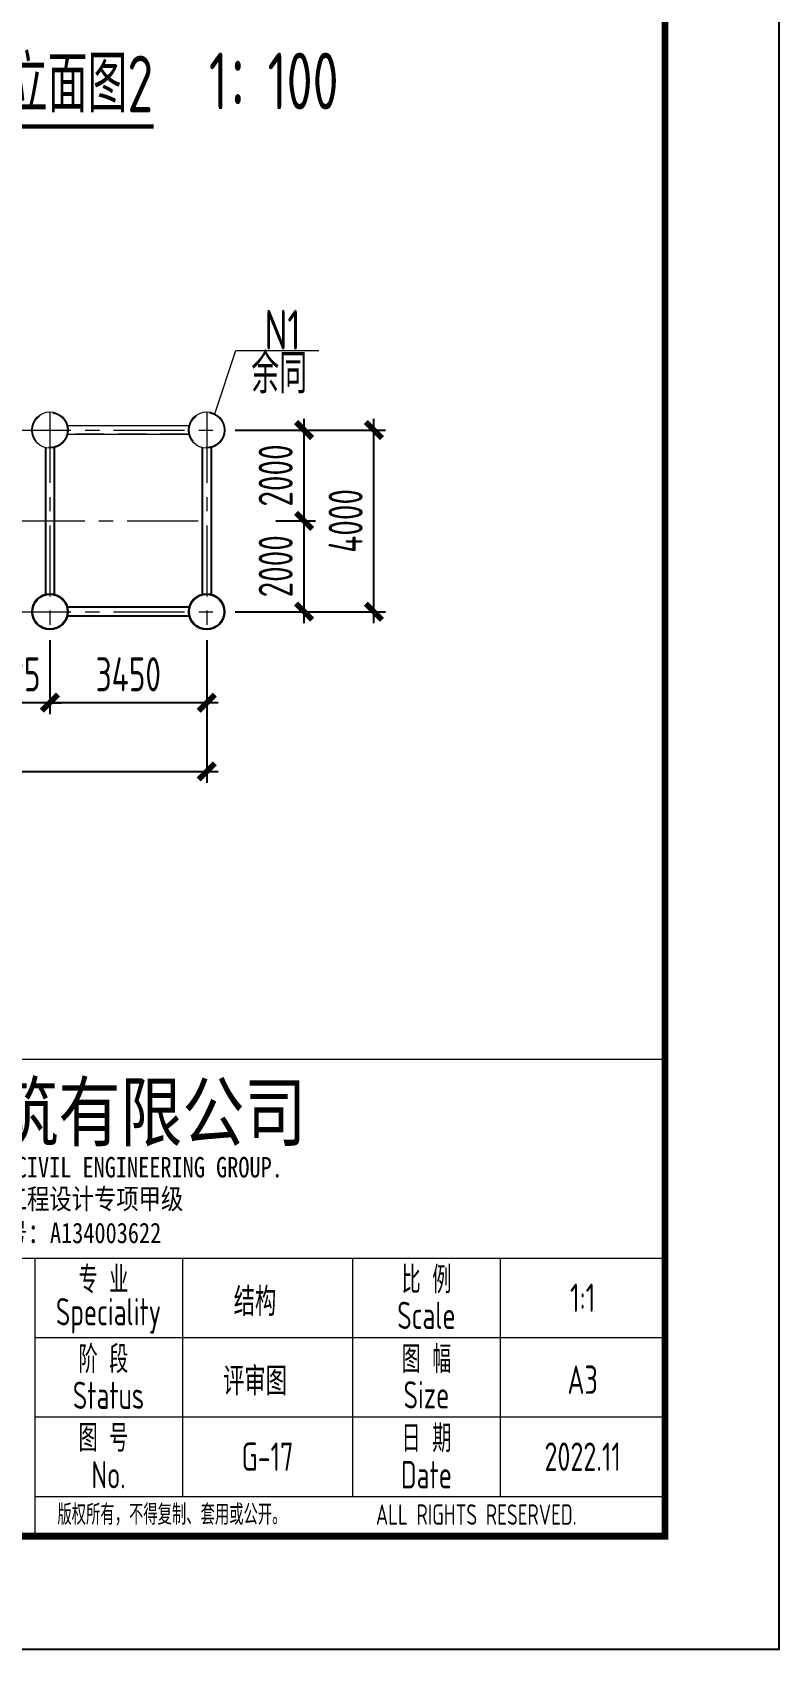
# Model space of a CAD drawing. Extents: x -2876908 to 633791, y -1383861 to 872234.
# Drawn here: x 100627 to 133466, y -847433 to -776198 of the extents above; entities that cross this region are included whole.
import ezdxf
from ezdxf.enums import TextEntityAlignment as Align

# ---------------------------------------------------------------- set-up
doc = ezdxf.new("R2010")
doc.units = 0
doc.header["$LTSCALE"] = 5
doc.header["$MEASUREMENT"] = 0
doc.linetypes.add('CENTER', pattern=[2, 1.25, -0.25, 0.25, -0.25])
doc.linetypes.add('DASHED', pattern=[0.75, 0.5, -0.25])
doc.layers.get('0').update_dxf_attribs({"linetype": 'CONTINUOUS', "lineweight": 25})
doc.layers.get('DEFPOINTS').update_dxf_attribs({"color": 35, "linetype": 'CONTINUOUS', "lineweight": 13})
for name, color, linetype, lineweight in [('1粗实线', 1, 'CONTINUOUS', 30), ('3中心线', 6, 'CENTER', 18), ('4虚线', 2, 'DASHED', 18), ('5标注', 3, 'CONTINUOUS', 15), ('6文本', 7, 'CONTINUOUS', 15), ('8轮廓线', 4, 'CONTINUOUS', 15), ('DIM', 3, 'CONTINUOUS', 0), ('HFZT', 5, 'CONTINUOUS', 15)]:
    doc.layers.add(name, color=color, linetype=linetype, lineweight=lineweight)
for name, color, linetype in [('M_Dim', 3, 'CONTINUOUS'), ('M_Prof', 2, 'CONTINUOUS'), ('XI', 7, 'CONTINUOUS')]:
    doc.layers.add(name, color=color, linetype=linetype)
doc.styles.add('TSSD_Dimension', font='tssdeng.shx', dxfattribs={"width": 0.7, "bigfont": 'hztxt.shx'})
doc.styles.add('TSSD_NORM', font='tssdeng.shx', dxfattribs={"width": 0.7, "bigfont": 'hztxt.shx'})
doc.styles.add('图框-仿宋', font='tssdeng.shx', dxfattribs={"bigfont": 'hztxt.shx'})
doc.styles.add('图框-黑体', font='simhei.ttf', dxfattribs={"width": 0.9})
doc.styles.add('桥梁', font='tssdeng.shx', dxfattribs={"width": 0.75, "bigfont": 'hztxt.shx'})
doc.dimstyles.new('TSSD_100_100', dxfattribs={"dimtxt": 300, "dimasz": 100, "dimexe": 100, "dimexo": 250, "dimgap": 100, "dimtad": 1, "dimdec": 0, "dimzin": 0, "dimdsep": 46, "dimtxsty": 'TSSD_Dimension', "dimblk": 'ARCHTICK', "dimblk1": 'ARCHTICK', "dimblk2": 'ARCHTICK', "dimcen": 0, "dimdle": 100, "dimclrt": 7, "dimadec": 0, "dimazin": 0, "dimtfac": 1, "dimtdec": 0, "dimtix": 1, "dimtmove": 2, "dimatfit": 3, "dimfxl": 1, "dimtolj": 1, "dimtzin": 0, "dimarcsym": 0})

# ---------------------------------------------------------------- blocks, each defined once
blk = doc.blocks.new('_ArchTick')
at = {"color": 0, "linetype": 'ByBlock', "const_width": 0.5}
blk.add_lwpolyline([(-0.71, -0.71), (0.71, 0.71)], dxfattribs=at)
blk = doc.blocks.new('*D977')
at = {"layer": 'DEFPOINTS', "color": 0, "transparency": 16777216}
for p in [(59999, -801716), (108299, -801716), (108299, -808753)]:
    blk.add_point(p, dxfattribs=at)
at = {"layer": 'DIM', "color": 0, "lineweight": -2, "transparency": 16777216}
for p, q in [((59999, -802966), (59999, -809253)), ((108299, -802966), (108299, -809253)), ((59499, -808753), (108799, -808753))]:
    blk.add_line(p, q, dxfattribs=at)
at = {"layer": 'DIM', "color": 0, "lineweight": -2, "transparency": 16777216, "xscale": 500, "yscale": 500, "zscale": 500, "rotation": 180}
blk.add_blockref('_ArchTick', (59999, -808753), dxfattribs=at)
at = {"layer": 'DIM', "color": 0, "lineweight": -2, "transparency": 16777216, "xscale": 500, "yscale": 500, "zscale": 500}
blk.add_blockref('_ArchTick', (108299, -808753), dxfattribs=at)
at = {"layer": 'DIM', "color": 7, "transparency": 16777216, "insert": (84149, -807503), "char_height": 1500, "attachment_point": 5, "style": 'TSSD_Dimension'}
blk.add_mtext('\\A1;24150', dxfattribs=at)
blk = doc.blocks.new('施工设计图框')
at = {"color": 7, "linetype": 'Continuous'}
blk.add_lwpolyline([(-395.5, -13.5), (-395.5, 283.5), (24.5, 283.5), (24.5, -13.5), (-395.5, -13.5)], dxfattribs=at)
at = {"layer": '1粗实线', "color": 7, "linetype": 'Continuous', "const_width": 0.6}
blk.add_lwpolyline([(-370.5, -3.5), (-370.5, 273.5), (14.5, 273.5), (14.5, -3.5), (-370.5, -3.5)], dxfattribs=at)
at = {"layer": 'HFZT'}
for p, q in [((14.5, 38.5), (-147.5, 38.5)), ((14.5, -3.5), (14.5, 38.5)), ((-147.5, 21), (14.5, 21)), ((-40.98, 21), (-40.98, -3.5)), ((-40.81, 21), (14.5, 21)), ((-27.98, 21), (-27.98, 0)), ((-13, 21), (-13, 0)), ((0, 21), (0, 0)), ((-40.98, 14), (14.5, 14)), ((-40.98, 7), (14.5, 7)), ((-40.98, 0), (14.5, 0)), ((-147.5, -3.5), (14.5, -3.5))]:
    blk.add_line(p, q, dxfattribs=at)
at = {"layer": 'HFZT', "style": '图框-仿宋', "width": 0.7}
for s, p in [('专 业', (-34.93, 19.2)), ('比 例', (-6.5, 19.2)), ('Speciality', (-34.48, 15.91)), ('Scale', (-6.5, 15.95)), ('阶 段', (-34.93, 12.2)), ('图 幅', (-6.5, 12.2)), ('Status', (-34.48, 8.91)), ('Size', (-6.5, 8.95)), ('图 号', (-34.93, 5.2)), ('日 期', (-6.5, 5.2)), ('No.', (-34.48, 1.91)), ('Date', (-6.5, 1.91))]:
    blk.add_text(s, height=2.4, dxfattribs=at).set_placement(p, align=Align.MIDDLE)
at = {"layer": 'HFZT', "color": 2}
for s, style, width, p in [('结构', '桥梁', 0.75, (-21.59, 17.28)), ('评审图', '桥梁', 0.75, (-21.59, 10.28)), ('A3', '图框-仿宋', 0.7, (7.25, 10.28))]:
    blk.add_text(s, height=2.5, dxfattribs=dict(at, style=style, width=width)).set_placement(p, align=Align.MIDDLE)
at = {"layer": 'HFZT', "style": '图框-仿宋', "width": 0.7}
for s, p in [('版权所有，不得复制、套用或公开。', (-38.98, -2.5)), ('ALL RIGHTS RESERVED.', (-10.95, -2.5))]:
    blk.add_text(s, height=1.8, dxfattribs=at).set_placement(p)
at = {"layer": 'HFZT', "color": 2, "style": 'TSSD_NORM', "width": 0.7}
for tag, height, p in [('比例尺', 2.5, (7.25, 17.5)), ('图号', 2.5, (-20.49, 3.5)), ('日期', 2.5, (7.25, 3.5)), ('图名', 4, (-76.24, 0.75))]:
    blk.add_attdef(tag, text='', height=height, dxfattribs=at).set_placement(p, align=Align.MIDDLE)
at = {"layer": 'XI', "color": 5, "style": '图框-黑体', "width": 0.8}
for s, height, p in [('中铁四局集团钢结构建筑有限公司', 5, (-57.99, 31.37)), ('STEEL STRUCTURE CONSTRUCTION CO.,LTD OF CHINA TIESIJU CIVIL ENGINEERING GROUP.', 1.8, (-57.34, 28.1)), ('轻型房屋钢结构专项工程设计甲级        建筑装饰工程设计专项甲级 ', 1.8, (-57.85, 25.31)), ('建筑幕墙工程设计专项甲级              证书编号：A134003622', 1.8, (-58.29, 22.31))]:
    blk.add_text(s, height=height, dxfattribs=at).set_placement(p, align=Align.CENTER)
blk = doc.blocks.new('*D1031')
at = {"layer": 'DEFPOINTS', "color": 0, "transparency": 16777216}
for p in [(101399, -801716), (108299, -801716), (101399, -805723)]:
    blk.add_point(p, dxfattribs=at)
at = {"layer": 'DIM', "color": 0, "lineweight": -2, "transparency": 16777216}
for p, q in [((101399, -802966), (101399, -806223)), ((108299, -802966), (108299, -806223)), ((108799, -805723), (100899, -805723))]:
    blk.add_line(p, q, dxfattribs=at)
at = {"layer": 'DIM', "color": 0, "lineweight": -2, "transparency": 16777216, "xscale": 500, "yscale": 500, "zscale": 500, "rotation": 180}
blk.add_blockref('_ArchTick', (101399, -805723), dxfattribs=at)
at = {"layer": 'DIM', "color": 0, "lineweight": -2, "transparency": 16777216, "xscale": 500, "yscale": 500, "zscale": 500}
blk.add_blockref('_ArchTick', (108299, -805723), dxfattribs=at)
at = {"layer": 'DIM', "color": 7, "transparency": 16777216, "insert": (104849, -804473), "char_height": 1500, "attachment_point": 5, "style": 'TSSD_Dimension'}
blk.add_mtext('\\A1;3450', dxfattribs=at)
blk = doc.blocks.new('*D1032')
at = {"layer": 'DEFPOINTS', "color": 0, "transparency": 16777216}
for p in [(97949, -801716), (101399, -801716), (97949, -805723)]:
    blk.add_point(p, dxfattribs=at)
at = {"layer": 'DIM', "color": 0, "lineweight": -2, "transparency": 16777216}
for p, q in [((97949, -802966), (97949, -806223)), ((101399, -802966), (101399, -806223)), ((97949, -805723), (97449, -805723)), ((101399, -805723), (97949, -805723)), ((101399, -805723), (101899, -805723))]:
    blk.add_line(p, q, dxfattribs=at)
at = {"layer": 'DIM', "color": 0, "lineweight": -2, "transparency": 16777216, "xscale": 500, "yscale": 500, "zscale": 500}
blk.add_blockref('_ArchTick', (97949, -805723), dxfattribs=at)
at = {"layer": 'DIM', "color": 0, "lineweight": -2, "transparency": 16777216, "xscale": 500, "yscale": 500, "zscale": 500, "rotation": 180}
blk.add_blockref('_ArchTick', (101399, -805723), dxfattribs=at)
at = {"layer": 'DIM', "color": 7, "transparency": 16777216, "insert": (99674, -804473), "char_height": 1500, "attachment_point": 5, "style": 'TSSD_Dimension'}
blk.add_mtext('\\A1;1725', dxfattribs=at)
blk = doc.blocks.new('*D1039')
at = {"layer": 'DEFPOINTS', "color": 0, "transparency": 16777216}
for p in [(110095, -797716), (112583, -797716), (108299, -801716)]:
    blk.add_point(p, dxfattribs=at)
at = {"layer": 'DIM', "color": 0, "lineweight": -2, "transparency": 16777216}
for p, q in [((111345, -797716), (113083, -797716)), ((112583, -802216), (112583, -797216)), ((109549, -801716), (113083, -801716))]:
    blk.add_line(p, q, dxfattribs=at)
at = {"layer": 'DIM', "color": 0, "lineweight": -2, "transparency": 16777216, "xscale": 500, "yscale": 500, "zscale": 500}
for p, rotation in [((112583, -797716), 90), ((112583, -801716), 270)]:
    blk.add_blockref('_ArchTick', p, dxfattribs=dict(at, rotation=rotation))
at = {"layer": 'DIM', "color": 7, "transparency": 16777216, "insert": (111333, -799716), "char_height": 1500, "attachment_point": 5, "rotation": 90, "style": 'TSSD_Dimension'}
blk.add_mtext('\\A1;2000', dxfattribs=at)
blk = doc.blocks.new('*D1040')
at = {"layer": 'DEFPOINTS', "color": 0, "transparency": 16777216}
for p in [(108299, -793716), (112583, -793716), (110095, -797716)]:
    blk.add_point(p, dxfattribs=at)
at = {"layer": 'DIM', "color": 0, "lineweight": -2, "transparency": 16777216}
for p, q in [((112583, -798216), (112583, -793216)), ((109549, -793716), (113083, -793716)), ((111345, -797716), (113083, -797716))]:
    blk.add_line(p, q, dxfattribs=at)
at = {"layer": 'DIM', "color": 0, "lineweight": -2, "transparency": 16777216, "xscale": 500, "yscale": 500, "zscale": 500}
for p, rotation in [((112583, -793716), 90), ((112583, -797716), 270)]:
    blk.add_blockref('_ArchTick', p, dxfattribs=dict(at, rotation=rotation))
at = {"layer": 'DIM', "color": 7, "transparency": 16777216, "insert": (111333, -795716), "char_height": 1500, "attachment_point": 5, "rotation": 90, "style": 'TSSD_Dimension'}
blk.add_mtext('\\A1;2000', dxfattribs=at)
blk = doc.blocks.new('*D1041')
at = {"layer": 'DEFPOINTS', "color": 0, "transparency": 16777216}
for p in [(109887, -793716), (115660, -793716), (109887, -801716)]:
    blk.add_point(p, dxfattribs=at)
at = {"layer": 'DIM', "color": 0, "lineweight": -2, "transparency": 16777216}
for p, q in [((115660, -802216), (115660, -793216)), ((111137, -793716), (116160, -793716)), ((111137, -801716), (116160, -801716))]:
    blk.add_line(p, q, dxfattribs=at)
at = {"layer": 'DIM', "color": 0, "lineweight": -2, "transparency": 16777216, "xscale": 500, "yscale": 500, "zscale": 500}
for p, rotation in [((115660, -793716), 90), ((115660, -801716), 270)]:
    blk.add_blockref('_ArchTick', p, dxfattribs=dict(at, rotation=rotation))
at = {"layer": 'DIM', "color": 7, "transparency": 16777216, "insert": (114410, -797716), "char_height": 1500, "attachment_point": 5, "rotation": 90, "style": 'TSSD_Dimension'}
blk.add_mtext('\\A1;4000', dxfattribs=at)

msp = doc.modelspace()

# ---------------------------------------------------------------- linework, layer by layer
at = {"layer": '3中心线', "ltscale": 500}
for p, q in [((101398.695, -792915.557), (101398.695, -802515.557)), ((108298.695, -792915.557), (108298.695, -802515.557)), ((59198.695, -793715.557), (109098.695, -793715.557)), ((59804.695, -797715.557), (108298.695, -797715.557)), ((59198.695, -801715.557), (109098.695, -801715.557))]:
    msp.add_line(p, q, dxfattribs=at)
at = {"layer": '4虚线', "ltscale": 500}
for p, q in [((107519.673, -793533.557), (102177.718, -793533.557)), ((107519.673, -793897.557), (102177.718, -793897.557)), ((101216.695, -794494.579), (101216.695, -800936.534)), ((101580.695, -794494.579), (101580.695, -800936.534)), ((108116.695, -794494.579), (108116.695, -800936.534)), ((108480.695, -794494.579), (108480.695, -800936.534)), ((107519.673, -801533.557), (102177.718, -801533.557)), ((107519.673, -801897.557), (102177.718, -801897.557))]:
    msp.add_line(p, q, dxfattribs=at)
for centre in [(101398.695, -793715.557), (108298.695, -793715.557)]:
    msp.add_circle(centre, 768, dxfattribs=at)
at = {"layer": '5标注'}
msp.add_line((109579.036, -790208.697), (113232.749, -790208.697), dxfattribs=at)
msp.add_lwpolyline([(108658.463, -793001.017), (109579.036, -790208.697)], dxfattribs=at)
at = {"layer": '8轮廓线'}
for p, q in [((107522.574, -793521.557), (102174.816, -793521.557)), ((107522.574, -793909.557), (102174.816, -793909.557))]:
    msp.add_line(p, q, dxfattribs=at)
for centre in [(101398.695, -793715.557), (108298.695, -793715.557), (101398.695, -801715.557), (108298.695, -801715.557)]:
    msp.add_circle(centre, 800, dxfattribs=at)
at = {"layer": 'M_Dim'}
msp.add_lwpolyline([(84164.139, -780344.985, 200, 200, 0), (105964.247, -780344.985, 200, 200, 0)], format="xyseb", dxfattribs=at)
at = {"layer": 'M_Prof'}
for p, q in [((101204.695, -794491.678), (101204.695, -800939.436)), ((101592.695, -794491.678), (101592.695, -800939.436)), ((108104.695, -794491.678), (108104.695, -800939.436)), ((108492.695, -794491.678), (108492.695, -800939.436)), ((107522.574, -801521.557), (102174.816, -801521.557)), ((107522.574, -801909.557), (102174.816, -801909.557))]:
    msp.add_line(p, q, dxfattribs=at)
for centre in [(101398.695, -801715.557), (108298.695, -801715.557)]:
    msp.add_circle(centre, 768, dxfattribs=at)

# ---------------------------------------------------------------- block references
ref = msp.add_blockref('施工设计图框', (121218.121, -840682.579), dxfattribs=dict(xscale=500, yscale=500, zscale=500))
ref.add_attrib('日期', '2022.11', dxfattribs={"layer": 'HFZT', "color": 2, "height": 1250, "style": 'TSSD_NORM', "width": 0.7}).set_placement((124842.045, -838932.579), align=Align.MIDDLE)
ref.add_attrib('比例尺', '1:1', dxfattribs={"layer": 'HFZT', "color": 2, "height": 1250, "style": 'TSSD_NORM', "width": 0.7}).set_placement((124842.045, -831932.579), align=Align.MIDDLE)
ref.add_attrib('图号', 'G-17', dxfattribs={"layer": 'HFZT', "color": 2, "height": 1250, "style": 'TSSD_NORM', "width": 0.7}).set_placement((110973.236, -838932.579), align=Align.MIDDLE)

# ---------------------------------------------------------------- texts
at = {"layer": '5标注', "color": 7, "style": 'TSSD_NORM', "width": 0.7}
for s, p in [('N1', (110844.821, -790176.197)), ('余同', (110262.628, -792098.393))]:
    msp.add_text(s, height=1750, dxfattribs=at).set_placement(p)
at = {"layer": '6文本', "style": 'TSSD_NORM', "width": 0.7}
for s, p in [('临时墩（L4）L9侧立面图2 ', (95587.087, -778341.779)), ('1：100', (111247.606, -778341.779))]:
    msp.add_text(s, height=2500, dxfattribs=at).set_placement(p, align=Align.MIDDLE)

# ---------------------------------------------------------------- dimensions: what is measured, and where the dimension line sits
at = {"layer": 'DIM'}
for base, p1, p2, angle, picture, middle in [((112583.04, -793715.557), (110095.075, -797715.557), (108298.695, -793715.557), 90, '*D1040', (111333.04, -795715.557)), ((115659.94, -793715.557), (109887.433, -801715.557), (109887.433, -793715.557), 90, '*D1041', (114409.94, -797715.557)), ((112583.04, -797715.557), (108298.695, -801715.557), (110095.075, -797715.557), 90, '*D1039', (111333.04, -799715.557)), ((97948.689, -805723.072), (101398.695, -801715.557), (97948.689, -801715.557), 180, '*D1032', (99673.692, -804473.072)), ((101398.695, -805723.072), (108298.695, -801715.557), (101398.695, -801715.557), 180, '*D1031', (104848.695, -804473.072))]:
    dim = msp.add_linear_dim(base=base, p1=p1, p2=p2, angle=angle, dimstyle='TSSD_100_100', override={"dimtxt": 1500, "dimasz": 500, "dimexe": 500, "dimexo": 1250, "dimgap": 500, "dimlfac": 0.5, "dimdle": 500}, dxfattribs=at)
    dim.commit()
    dim.dimension.update_dxf_attribs({"geometry": picture, "text_midpoint": middle})
dim = msp.add_linear_dim(base=(108298.695, -808752.988), p1=(59998.695, -801715.557), p2=(108298.695, -801715.557), dimstyle='TSSD_100_100', override={"dimtxt": 1500, "dimasz": 500, "dimexe": 500, "dimexo": 1250, "dimgap": 500, "dimlfac": 0.5, "dimdle": 500}, dxfattribs=at)
dim.commit()
dim.dimension.update_dxf_attribs({"geometry": '*D977', "text_midpoint": (84148.695, -807502.988)})

doc.saveas('drawing.dxf')
